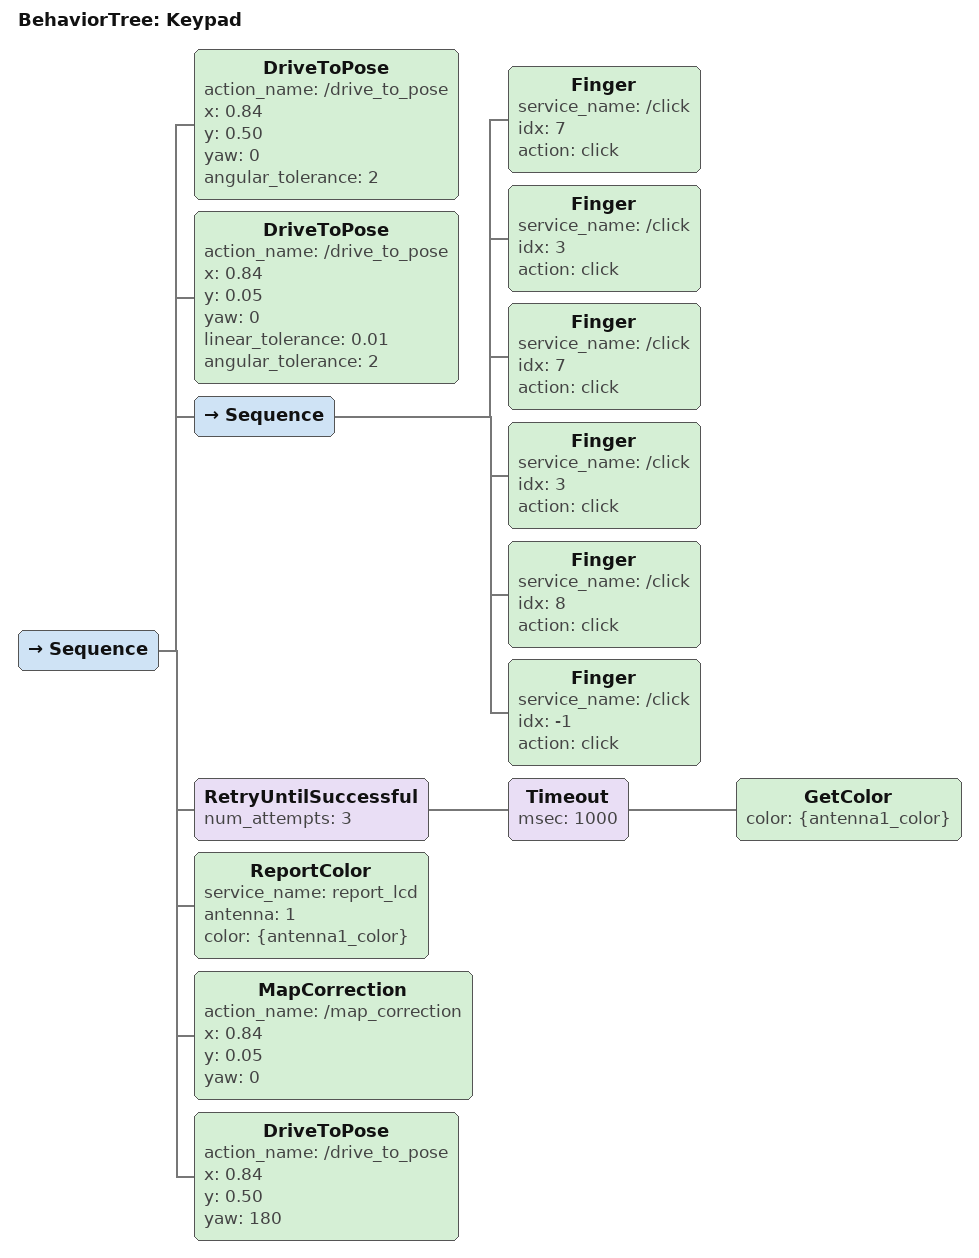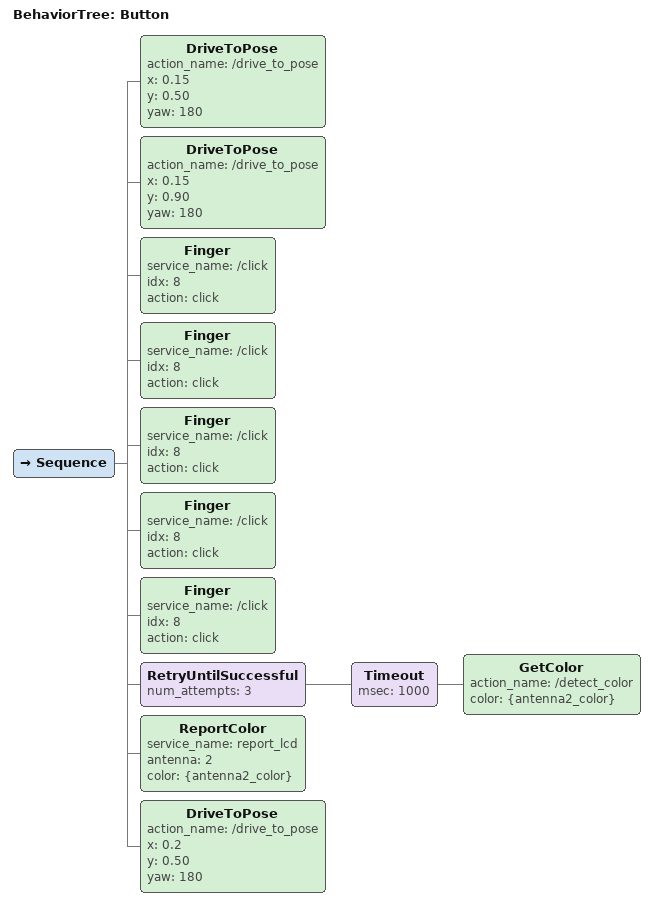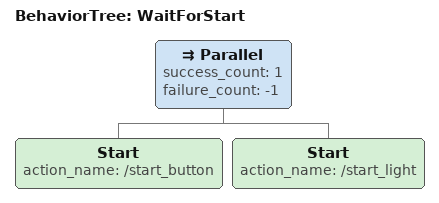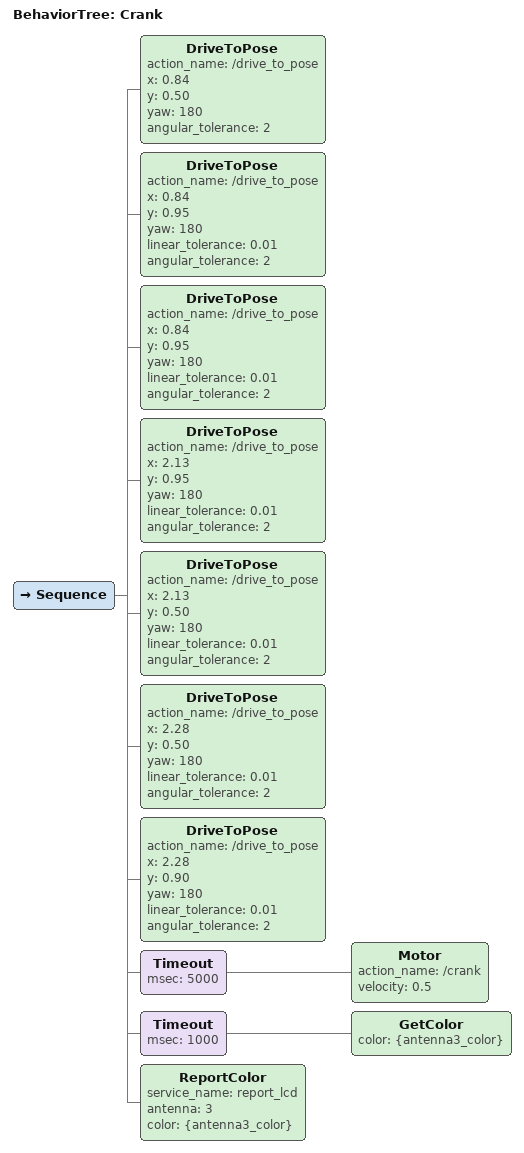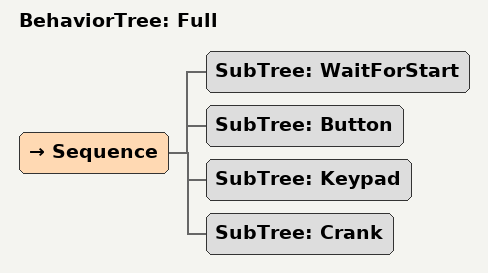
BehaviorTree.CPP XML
<root BTCPP_format="4">

  <BehaviorTree ID="Keypad">
    <Sequence>
      <DriveToPose action_name="/drive_to_pose" x="0.84" y="0.50" yaw="0" angular_tolerance="2"/>
      <DriveToPose action_name="/drive_to_pose" x="0.84" y="0.05" yaw="0" linear_tolerance="0.01" angular_tolerance="2"/>

      <Sequence>
        <Finger service_name="/click" idx="7" action="click"/>
        <Finger service_name="/click" idx="3" action="click"/>
        <Finger service_name="/click" idx="7" action="click"/>
        <Finger service_name="/click" idx="3" action="click"/>
        <Finger service_name="/click" idx="8" action="click"/>
        <Finger service_name="/click" idx="-1" action="click"/>
      </Sequence>

      <RetryUntilSuccessful num_attempts="3">
        <Timeout msec="1000">
          <GetColor color = "{antenna1_color}"/>
        </Timeout>
      </RetryUntilSuccessful>
      <ReportColor service_name="report_lcd" antenna="1" color="{antenna1_color}"/>

      <MapCorrection action_name="/map_correction" x="0.84" y="0.05" yaw="0"/>
      <DriveToPose action_name="/drive_to_pose" x="0.84" y="0.50" yaw="180"/>
    </Sequence>
  </BehaviorTree>

  <BehaviorTree ID="Button">
    <Sequence>
      <DriveToPose action_name="/drive_to_pose" x="0.15" y="0.50" yaw="180"/>
      <DriveToPose action_name="/drive_to_pose" x="0.15" y="0.90" yaw="180"/>

      <Finger service_name="/click" idx="8" action="click"/>
      <Finger service_name="/click" idx="8" action="click"/>
      <Finger service_name="/click" idx="8" action="click"/>
      <Finger service_name="/click" idx="8" action="click"/>
      <Finger service_name="/click" idx="8" action="click"/>

      <RetryUntilSuccessful num_attempts="3">
        <Timeout msec="1000">
          <GetColor action_name="/detect_color" color = "{antenna2_color}"/>
        </Timeout>
      </RetryUntilSuccessful>
      <ReportColor service_name="report_lcd" antenna="2" color="{antenna2_color}"/>
      <DriveToPose action_name="/drive_to_pose" x="0.2" y="0.50" yaw="180"/>

    </Sequence>
  </BehaviorTree>

  <BehaviorTree ID="WaitForStart">
    <Parallel success_count="1" failure_count="-1">
      <Start action_name="/start_button"/>
      <Start action_name="/start_light"/>
    </Parallel>
  </BehaviorTree>

  <BehaviorTree ID="Crank">
    <Sequence>
      <!-- Move to crank position -->
      <DriveToPose action_name="/drive_to_pose" x="0.84" y="0.50" yaw="180" angular_tolerance="2"/>
      <DriveToPose action_name="/drive_to_pose" x="0.84" y="0.95" yaw="180" linear_tolerance="0.01" angular_tolerance="2"/>
      <DriveToPose action_name="/drive_to_pose" x="0.84" y="0.95" yaw="180" linear_tolerance="0.01" angular_tolerance="2"/>
      <DriveToPose action_name="/drive_to_pose" x="2.13" y="0.95" yaw="180" linear_tolerance="0.01" angular_tolerance="2"/>
      <DriveToPose action_name="/drive_to_pose" x="2.13" y="0.50" yaw="180" linear_tolerance="0.01" angular_tolerance="2"/>
      <DriveToPose action_name="/drive_to_pose" x="2.28" y="0.50" yaw="180" linear_tolerance="0.01" angular_tolerance="2"/>
      <DriveToPose action_name="/drive_to_pose" x="2.28" y="0.90" yaw="180" linear_tolerance="0.01" angular_tolerance="2"/>

      <Timeout msec="5000">
        <Motor action_name="/crank" velocity="0.5"/>
      </Timeout>

      <Timeout msec="1000">
        <GetColor color = "{antenna3_color}"/>
      </Timeout>
      <ReportColor service_name="report_lcd" antenna="3" color="{antenna3_color}"/>
    </Sequence>
    <!-- Move to next position -->
  </BehaviorTree>

  <BehaviorTree ID="Full">
    <Sequence>
      <SubTree ID="WaitForStart"/>
      <SubTree ID="Button"/>
      <SubTree ID="Keypad"/>
      <SubTree ID="Crank"/>
    </Sequence>
  </BehaviorTree>

</root>
